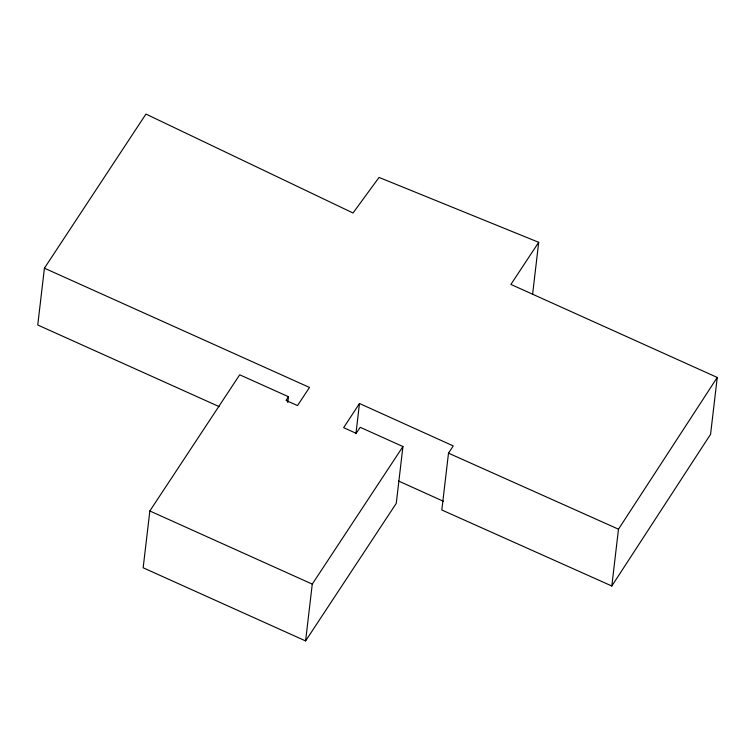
<?xml version="1.0" encoding="UTF-8"?>
<svg xmlns="http://www.w3.org/2000/svg" width="755" height="755" viewBox="0 0 755 755"><rect width="100%" height="100%" fill="white"/><g stroke="black" fill="none" stroke-linecap="round" stroke-linejoin="round"><path stroke-width="1.13" d="M532.577 294.497L538.702 242.317L379.057 177.425L353.019 212.995L145.951 114.071L44.422 268.185L37.75 324.999L219.12 406.605M287.787 402.509L288.467 396.705L239.703 374.801L149.839 510.975L143.157 567.788L305.596 640.929L396.262 503.368L402.934 446.554L360.229 427.311L356.152 433.332L343.648 427.67L359.484 403.51L453.236 445.903L448.498 453.17L441.826 509.993L611.814 586.003L710.578 434.276L717.25 377.453L510.899 284.427L538.702 242.317M305.596 640.929L312.268 584.115L402.934 446.554M355.935 433.663L359.484 403.51M611.814 586.003L618.487 529.189L717.25 377.453M288.467 396.705L286.051 400.443L297.527 405.577L309.493 387.447L44.422 268.185M448.498 453.17L618.487 529.189M149.839 510.975L312.268 584.115M398.621 481.039L443.364 501.273"/></g></svg>
